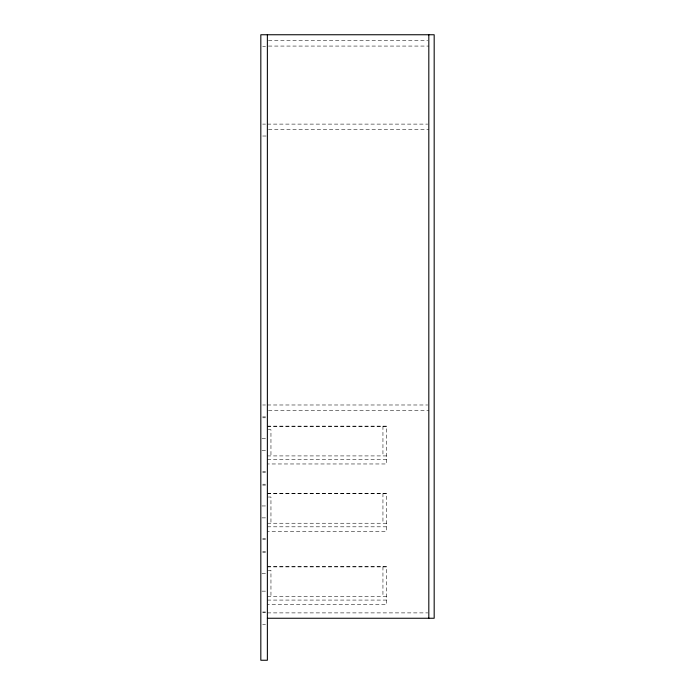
<?xml version="1.0" encoding="UTF-8"?>
<svg xmlns="http://www.w3.org/2000/svg" width="695" height="695" viewBox="0 0 695 695"><rect width="100%" height="100%" fill="white"/><g stroke="black" fill="none" stroke-linecap="round" stroke-linejoin="round"><path stroke-width="0.52" stroke-dasharray="3.48 2.61" d="M268.461 40.71L427.729 40.71M268.461 46.07L428.815 46.07M262.693 46.661L265.507 46.661M262.693 124.11L265.507 124.11M267.375 124.11L427.729 124.11M268.461 129.47L428.815 129.47M262.693 136.02L267.375 136.02M262.693 404.985L265.507 404.985M267.375 404.985L427.729 404.985M268.461 410.345L428.815 410.345M262.693 416.904L265.507 416.904M262.693 417.791L265.507 417.791M267.375 426.131L386.516 426.131L386.516 463.965L267.375 463.965M267.375 426.313L386.516 426.313M268.27 429.71L270.954 429.71L270.954 455.92M262.015 438.641L267.375 438.641M262.015 450.56L267.375 450.56M267.375 455.92L386.516 455.92M267.375 459.491L386.516 459.491M262.693 471.41L265.507 471.41M262.693 472.305L265.507 472.305M262.693 484.215L265.507 484.215M262.693 485.11L265.507 485.11M267.375 493.45L386.516 493.45L386.516 531.275L267.375 531.275M267.375 493.632L386.516 493.632M268.27 497.021L270.954 497.021L270.954 523.239M262.015 505.96L267.375 505.96M262.015 517.871L267.375 517.871M267.375 523.239L386.516 523.239M267.375 526.81L386.516 526.81M262.693 538.721L265.507 538.721M262.693 539.615L265.507 539.615M262.693 551.535L265.507 551.535M262.693 552.429L265.507 552.429M267.375 566.72L386.516 566.72L386.516 604.554L267.375 604.554M267.375 566.903L386.516 566.903M268.27 570.3L270.954 570.3L270.954 596.51M262.015 573.279L267.375 573.279M262.015 591.15L267.375 591.15M267.375 596.51L386.516 596.51M267.375 600.08L386.516 600.08M262.693 612L265.507 612M262.693 612.59L265.507 612.59M267.375 612.894L427.729 612.894M262.693 624.51L265.507 624.51M382.945 426.131L382.945 455.92M382.945 493.45L382.945 523.239M382.945 566.72L382.945 596.51"/><path stroke-width="1.04" d="M267.375 618.255L434.175 618.255L434.175 34.75L260.825 34.75L260.825 660.25L267.375 660.25L267.375 34.75M428.815 34.75L428.815 618.255"/></g></svg>
